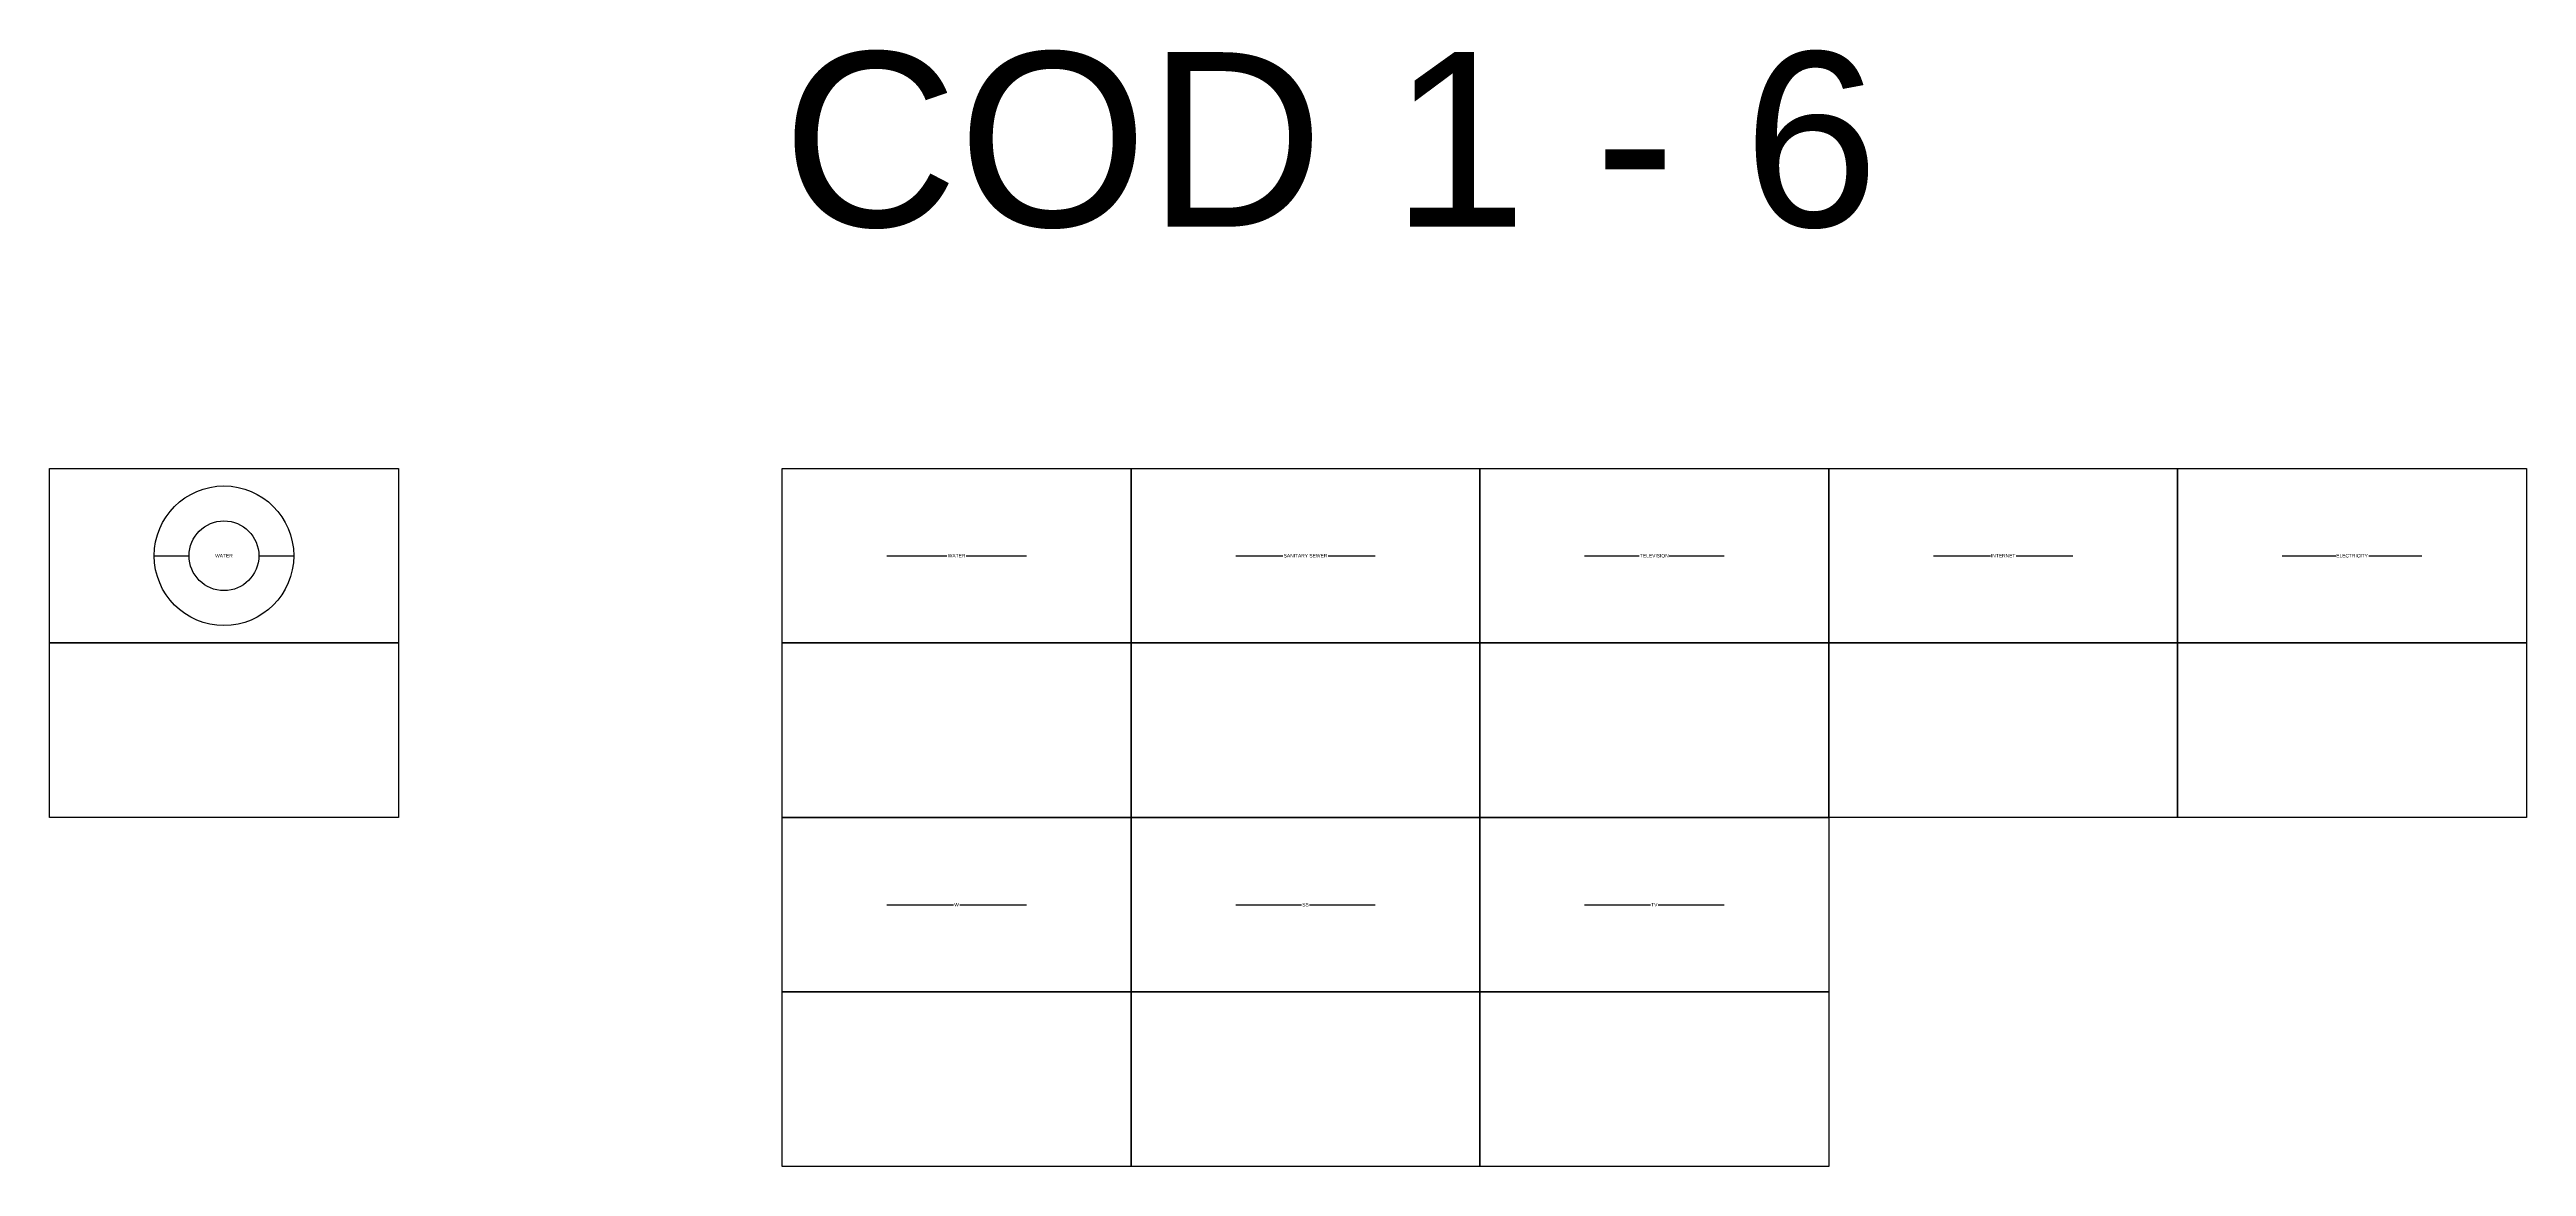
# Model space of a CAD drawing. Header units: centimetres. Extents: x -11000 to 60000, y -10000 to 22005.
import ezdxf
from ezdxf.enums import TextEntityAlignment as Align

# ---------------------------------------------------------------- set-up
doc = ezdxf.new("R2010")
doc.units = ezdxf.units.CM
doc.header["$LTSCALE"] = 25.4
doc.styles.get("Standard").update_dxf_attribs({"font": 'arial.ttf'})

msp = doc.modelspace()

# ---------------------------------------------------------------- linework, layer by layer
for p, q in [((-8000, 7500), (-7000, 7500)), ((-5000, 7500), (-4000, 7500)), ((13000, 7500), (14724, 7500)), ((15275, 7500), (17000, 7500)), ((23000, 7500), (24356, 7500)), ((25649, 7500), (27000, 7500)), ((33000, 7500), (34566, 7500)), ((35426, 7500), (37000, 7500)), ((43000, 7500), (44639, 7500)), ((45371, 7500), (47000, 7500)), ((53000, 7500), (54531, 7500)), ((55479, 7500), (57000, 7500)), ((-11000, 5000), (-1000, 5000)), ((10000, 5000), (20000, 5000)), ((20000, 5000), (30000, 5000)), ((30000, 5000), (40000, 5000)), ((40000, 5000), (50000, 5000)), ((50000, 5000), (60000, 5000)), ((13000, -2500), (14911, -2500)), ((15089, -2500), (17000, -2500)), ((23000, -2500), (24887, -2500)), ((25112, -2500), (27000, -2500)), ((33000, -2500), (34889, -2500)), ((35113, -2500), (37000, -2500)), ((10000, -5000), (20000, -5000)), ((20000, -5000), (30000, -5000)), ((30000, -5000), (40000, -5000))]:
    msp.add_line(p, q)
for points in [[(-11000, 10000), (-1000, 10000), (-1000, 5000), (-11000, 5000)], [(10000, 10000), (20000, 10000), (20000, 5000), (10000, 5000)], [(20000, 10000), (30000, 10000), (30000, 5000), (20000, 5000)], [(30000, 10000), (40000, 10000), (40000, 5000), (30000, 5000)], [(40000, 10000), (50000, 10000), (50000, 5000), (40000, 5000)], [(50000, 10000), (60000, 10000), (60000, 5000), (50000, 5000)], [(-11000, 5000), (-1000, 5000), (-1000, 0), (-11000, 0)], [(10000, 5000), (20000, 5000), (20000, 0), (10000, 0)], [(20000, 5000), (30000, 5000), (30000, 0), (20000, 0)], [(30000, 5000), (40000, 5000), (40000, 0), (30000, 0)], [(40000, 5000), (50000, 5000), (50000, 0), (40000, 0)], [(50000, 5000), (60000, 5000), (60000, 0), (50000, 0)], [(10000, 0), (20000, 0), (20000, -5000), (10000, -5000)], [(20000, 0), (30000, 0), (30000, -5000), (20000, -5000)], [(30000, 0), (40000, 0), (40000, -5000), (30000, -5000)], [(10000, -5000), (20000, -5000), (20000, -10000), (10000, -10000)], [(20000, -5000), (30000, -5000), (30000, -10000), (20000, -10000)], [(30000, -5000), (40000, -5000), (40000, -10000), (30000, -10000)]]:
    msp.add_lwpolyline(points, close=True)
for radius in [2000, 1000]:
    msp.add_circle((-6000, 7500), radius)

# ---------------------------------------------------------------- texts
for s, p in [('WATER', (-6000, 7500)), ('WATER', (15000, 7500)), ('SANITARY SEWER', (25000, 7500)), ('TELEVISION', (35000, 7500)), ('INTERNET', (45000, 7500)), ('ELECTRICITY', (55000, 7500)), ('W', (15000, -2500)), ('SS', (25000, -2500)), ('TV', (35000, -2500))]:
    msp.add_text(s, height=100).set_placement(p, align=Align.MIDDLE_CENTER)
at = {"insert": (10000, 21930), "char_height": 5000, "attachment_point": 1}
msp.add_mtext_dynamic_manual_height_columns('COD 1 - 6', width=38535.72, gutter_width=8062, heights=[0], dxfattribs=at)

doc.saveas('drawing.dxf')
